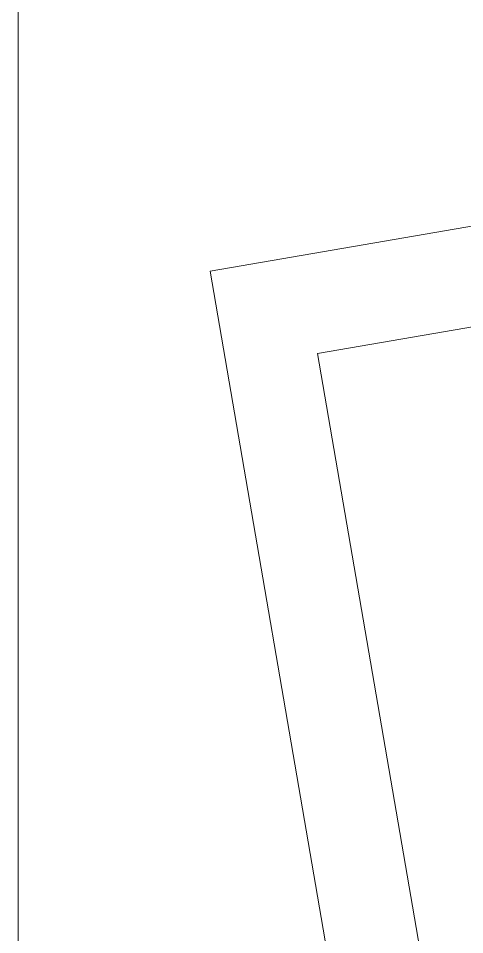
# Model space of a CAD drawing. Header units: centimetres. Extents: x -32 to 84, y -99 to 5.
# Drawn here: x 17.421 to 19.852, y -79.584 to -74.595 of the extents above; entities that cross this region are included whole.
import ezdxf

# ---------------------------------------------------------------- set-up
doc = ezdxf.new("R2010")
doc.units = ezdxf.units.CM
doc.header["$MEASUREMENT"] = 0
doc.layers.add('layer 1', color=7, linetype='Continuous')

msp = doc.modelspace()

# ---------------------------------------------------------------- linework, layer by layer
at = {"layer": 'layer 1', "color": 250, "lineweight": 18}
for points in [[(17.4213, -65.57406), (17.4213, -65.57406), (36.4213, -65.57406), (36.4213, -65.57406), (36.4213, -65.57406), (36.4213, -65.57406), (36.4213, -84.57406), (36.4213, -84.57406), (36.4213, -84.57406), (36.4213, -84.57406), (17.4213, -84.57406), (17.4213, -84.57406), (17.4213, -84.57406), (17.4213, -84.57406), (17.4213, -65.57406), (17.4213, -65.57406)], [(18.4652, -75.97096), (18.4652, -75.97096), (25.36394, -74.78464), (25.36394, -74.78464), (25.36394, -74.78464), (25.36394, -74.78464), (26.71974, -82.66892), (26.71974, -82.66892), (26.71974, -82.66892), (26.71974, -82.66892), (19.821, -83.85524), (19.821, -83.85524), (19.821, -83.85524), (19.821, -83.85524), (18.4652, -75.97096), (18.4652, -75.97096)], [(19.04972, -76.41979), (19.04972, -76.41979), (24.96293, -75.40294), (24.96293, -75.40294), (24.96293, -75.40294), (24.96293, -75.40294), (25.97978, -81.31615), (25.97978, -81.31615), (25.97978, -81.31615), (25.97978, -81.31615), (20.06657, -82.333), (20.06657, -82.333), (20.06657, -82.333), (20.06657, -82.333), (19.04972, -76.41979), (19.04972, -76.41979)]]:
    msp.add_open_spline(points, degree=3, knots=[0, 0, 0, 0, 0.2, 0.2, 0.2, 0.2, 0.4, 0.4, 0.4, 0.4, 0.6, 0.6, 0.6, 0.6, 1, 1, 1, 1], dxfattribs=at)

doc.saveas('drawing.dxf')
